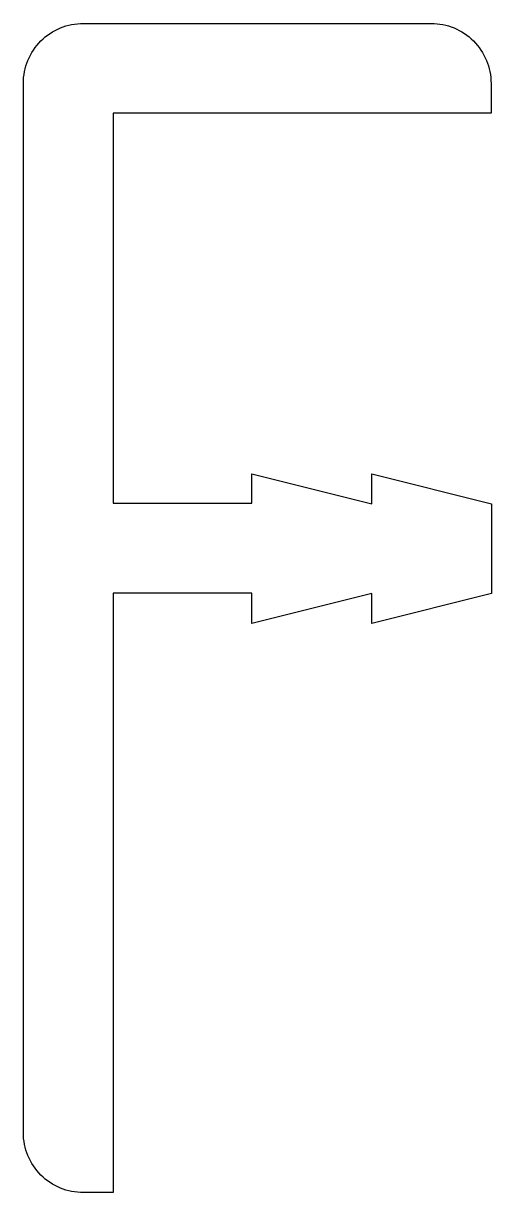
# Model space of a CAD drawing. Extents: x 155.9 to 163.7, y 214 to 233.5.
import ezdxf

# ---------------------------------------------------------------- set-up
doc = ezdxf.new("R2010")
doc.units = 0
doc.header["$LTSCALE"] = 15
doc.layers.get('0').update_dxf_attribs({"linetype": 'CONTINUOUS'})

msp = doc.modelspace()

# ---------------------------------------------------------------- linework, layer by layer
at = {"color": 0, "linetype": 'BYBLOCK'}
msp.add_lwpolyline([(155.853, 232.523, -0.414214), (156.853, 233.523), (162.653, 233.523, -0.414214), (163.653, 232.523), (163.653, 232.023), (157.353, 232.023), (157.353, 225.523), (159.663, 225.523), (159.663, 226.012), (161.663, 225.512), (161.663, 226.012), (163.663, 225.512), (163.663, 224.012), (161.663, 223.512), (161.663, 224.012), (159.663, 223.512), (159.663, 224.023), (157.353, 224.023), (157.353, 214.023), (156.853, 214.023, -0.414214), (155.853, 215.023)], format="xyb", close=True, dxfattribs=at)

doc.saveas('drawing.dxf')
